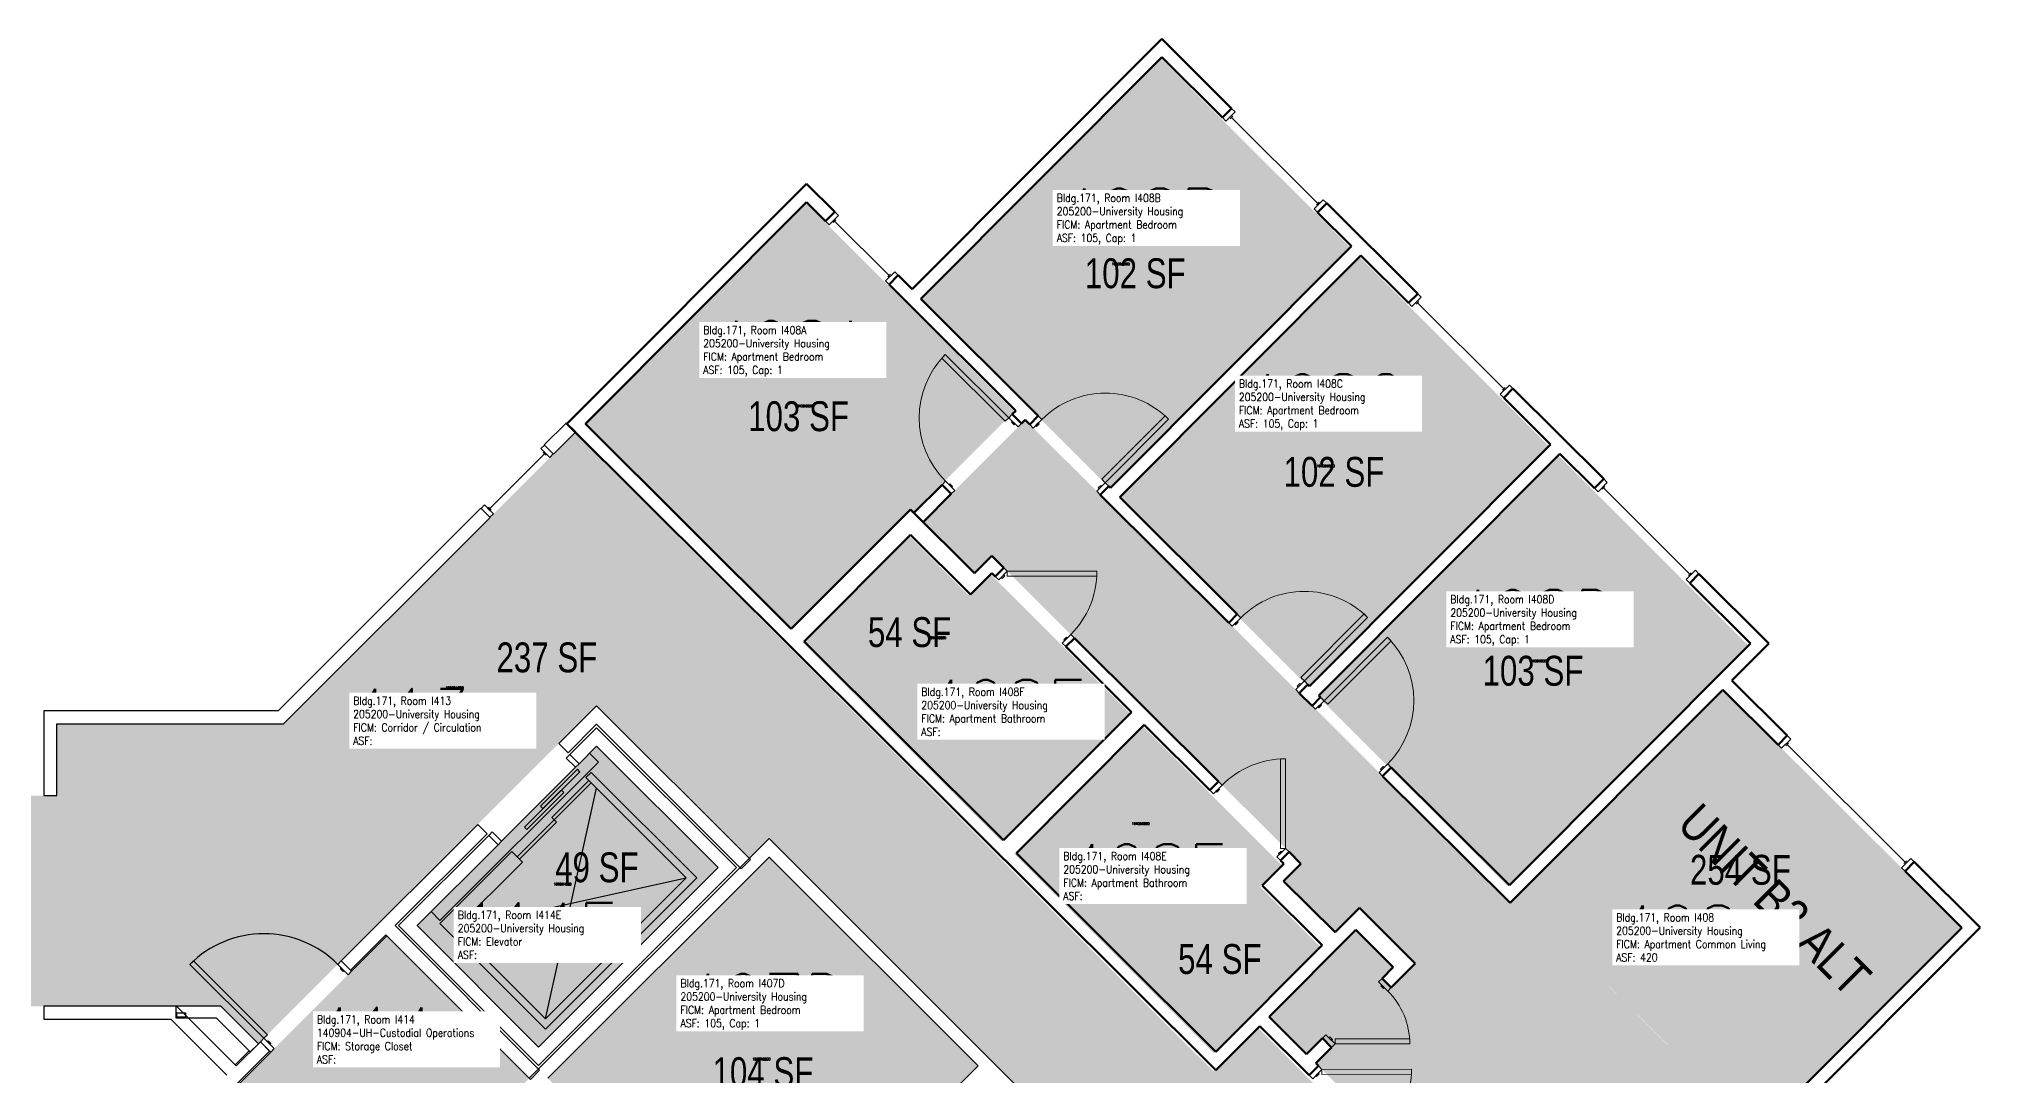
# Model space of a CAD drawing. Header units: inches. Extents: x 79 to 1966, y -19 to 1892.
# Drawn here: x 899 to 1679, y 1467 to 1884 of the extents above; entities that cross this region are included whole.
import ezdxf
from ezdxf.enums import TextEntityAlignment as Align

# ---------------------------------------------------------------- set-up
doc = ezdxf.new("R2010")
doc.units = ezdxf.units.IN
doc.header["$LTSCALE"] = 128
doc.header["$MEASUREMENT"] = 0
for name, color, linetype in [('A-AREA-IDEN', 1, 'Continuous'), ('A-DOOR', 2, 'Continuous'), ('A-GLAZ', 1, 'Continuous'), ('A-IDEN-RNUM', 7, 'Continuous'), ('A-IDEN-SNUM', 4, 'Continuous'), ('A-IDEN-VNUM', 4, 'Continuous'), ('A-WALL', 5, 'Continuous'), ('AREA-TEXT', 3, 'Continuous'), ('Rooms-Category-Color', 7, 'Continuous'), ('Rooms-College-Color', 7, 'Continuous'), ('Rooms-Department-Color', 7, 'Continuous'), ('Rooms-Division-Color', 7, 'Continuous'), ('Rooms-Information', 7, 'Continuous')]:
    doc.layers.add(name, color=color, linetype=linetype)
doc.styles.add('AREA', font='arial.ttf', dxfattribs={"width": 0.75, "height": 12})
doc.styles.add('ROOMSNUMBER', font='txt.shx', dxfattribs={"height": 0.03})
doc.styles.add('ROOMVNUMBER', font='simplex.shx', dxfattribs={"width": 0.85})
doc.styles.get("Standard").update_dxf_attribs({"font": 'ARIALN.TTF'})

msp = doc.modelspace()

# ---------------------------------------------------------------- hatches: boundary and pattern name
at = {"layer": 'Rooms-Category-Color', "true_color": 0x728ef3}
for points in [[(1426.08, 1800.1), (1349.98, 1876.2), (1253.28, 1779.5), (1329.4, 1703.4), (1425.78, 1799.78)], [(1207.14, 1818.22), (1118.22, 1729.3), (1200.78, 1646.74), (1248.68, 1694.65), (1250.1, 1693.24), (1261.41, 1704.55), (1291.11, 1734.25)], [(1429.79, 1796.39), (1505.9, 1720.28), (1409.22, 1623.59), (1333.1, 1699.69), (1429.49, 1796.06)], [(1254.5, 1689.77), (1275.13, 1669.21), (1282.1, 1676.2), (1406.26, 1552.47), (1399.29, 1545.47), (1419.92, 1524.91), (1429.71, 1534.74), (1452.16, 1512.37), (1442.54, 1502.72), (1438.83, 1506.42), (1443.33, 1510.94), (1428.31, 1525.9), (1393.46, 1490.93), (1408.47, 1475.96), (1414.79, 1482.3), (1418.51, 1478.6), (1412.19, 1472.26), (1455.49, 1429.11), (1529.69, 1503.57), (1589.29, 1444.17), (1671.62, 1526.78), (1575.64, 1622.43), (1490.23, 1536.72), (1295.45, 1730.85)], [(1509.61, 1716.57), (1585.97, 1640.2), (1489.28, 1543.51), (1412.91, 1619.87), (1509.3, 1716.25)], [(1281.4, 1669.01), (1337.35, 1613.06), (1285.91, 1561.61), (1205.91, 1641.61), (1248.68, 1684.4), (1272.73, 1660.36)], [(1291.04, 1556.48), (1371.04, 1476.48), (1413.82, 1519.26), (1389.78, 1543.31), (1398.44, 1551.97), (1342.48, 1607.93)], [(1192.65, 1555.16), (1103.73, 1466.25), (1187.7, 1382.28), (1276.61, 1471.2)], [(1025.06, 1395.01), (1096.3, 1466.25), (1039.11, 1523.44), (967.87, 1452.2)], [(1579.38, 1454.06), (1569.05, 1443.7), (1578.97, 1433.81), (1497.44, 1352.01), (1437.84, 1411.4), (1529.5, 1503.65)]]:
    msp.add_hatch(color=171, dxfattribs=at).paths.add_polyline_path(points)
at = {"layer": 'Rooms-Category-Color', "true_color": 0xadadad}
for points in [[(1184.69, 1554.64), (1235.07, 1605.02), (1114.51, 1725.58), (997.61, 1608.68), (906.57, 1608.68), (906.57, 1495.21), (972.42, 1495.21), (987.5, 1480.13), (1123.35, 1615.98)], [(357.57, 1579.84), (446.96, 1579.84), (446.96, 1604.84), (529.28, 1604.84), (529.28, 1579.84), (906.57, 1579.84), (906.57, 1495.21), (674.79, 1495.21), (674.79, 1507.21), (417.54, 1507.21), (332.57, 1507.21), (332.57, 1523.8), (357.57, 1523.8)], [(1123.35, 1599.72), (1172.14, 1550.93), (1100.01, 1478.8), (1051.22, 1527.59)], [(1594.1, 1161.14), (1636.53, 1203.56), (1429.25, 1410.85), (1446.93, 1428.53), (1388.72, 1486.74), (1371.04, 1469.06), (1286.39, 1553.7), (1245.91, 1594.19), (1235.07, 1605.02), (1192.64, 1562.6), (1452.88, 1302.36), (1435.21, 1284.68), (1493.42, 1226.47), (1511.1, 1244.15)]]:
    msp.add_hatch(color=253, dxfattribs=at).paths.add_polyline_path(points)
at = {"layer": 'Rooms-College-Color', "true_color": 0xadadad}
for points in [[(1426.08, 1800.1), (1349.98, 1876.2), (1253.28, 1779.5), (1329.4, 1703.4), (1425.78, 1799.78)], [(1207.14, 1818.22), (1118.22, 1729.3), (1200.78, 1646.74), (1248.68, 1694.65), (1250.1, 1693.24), (1261.41, 1704.55), (1291.11, 1734.25)], [(1429.79, 1796.39), (1505.9, 1720.28), (1409.22, 1623.59), (1333.1, 1699.69), (1429.49, 1796.06)], [(1184.69, 1554.64), (1235.07, 1605.02), (1114.51, 1725.58), (997.61, 1608.68), (906.57, 1608.68), (906.57, 1495.21), (972.42, 1495.21), (987.5, 1480.13), (1123.35, 1615.98)], [(1254.5, 1689.77), (1275.13, 1669.21), (1282.1, 1676.2), (1406.26, 1552.47), (1399.29, 1545.47), (1419.92, 1524.91), (1429.71, 1534.74), (1452.16, 1512.37), (1442.54, 1502.72), (1438.83, 1506.42), (1443.33, 1510.94), (1428.31, 1525.9), (1393.46, 1490.93), (1408.47, 1475.96), (1414.79, 1482.3), (1418.51, 1478.6), (1412.19, 1472.26), (1455.49, 1429.11), (1529.69, 1503.57), (1589.29, 1444.17), (1671.62, 1526.78), (1575.64, 1622.43), (1490.23, 1536.72), (1295.45, 1730.85)], [(1509.61, 1716.57), (1585.97, 1640.2), (1489.28, 1543.51), (1412.91, 1619.87), (1509.3, 1716.25)], [(1281.4, 1669.01), (1337.35, 1613.06), (1285.91, 1561.61), (1205.91, 1641.61), (1248.68, 1684.4), (1272.73, 1660.36)], [(1291.04, 1556.48), (1371.04, 1476.48), (1413.82, 1519.26), (1389.78, 1543.31), (1398.44, 1551.97), (1342.48, 1607.93)], [(357.57, 1579.84), (446.96, 1579.84), (446.96, 1604.84), (529.28, 1604.84), (529.28, 1579.84), (906.57, 1579.84), (906.57, 1495.21), (674.79, 1495.21), (674.79, 1507.21), (417.54, 1507.21), (332.57, 1507.21), (332.57, 1523.8), (357.57, 1523.8)], [(1123.35, 1599.72), (1172.14, 1550.93), (1100.01, 1478.8), (1051.22, 1527.59)], [(1594.1, 1161.14), (1636.53, 1203.56), (1429.25, 1410.85), (1446.93, 1428.53), (1388.72, 1486.74), (1371.04, 1469.06), (1286.39, 1553.7), (1245.91, 1594.19), (1235.07, 1605.02), (1192.64, 1562.6), (1452.88, 1302.36), (1435.21, 1284.68), (1493.42, 1226.47), (1511.1, 1244.15)], [(1192.65, 1555.16), (1103.73, 1466.25), (1187.7, 1382.28), (1276.61, 1471.2)], [(1025.06, 1395.01), (1096.3, 1466.25), (1039.11, 1523.44), (967.87, 1452.2)], [(1579.38, 1454.06), (1569.05, 1443.7), (1578.97, 1433.81), (1497.44, 1352.01), (1437.84, 1411.4), (1529.5, 1503.65)]]:
    msp.add_hatch(color=253, dxfattribs=at).paths.add_polyline_path(points)
at = {"layer": 'Rooms-Department-Color', "true_color": 0x604aed}
for points in [[(1426.08, 1800.1), (1349.98, 1876.2), (1253.28, 1779.5), (1329.4, 1703.4), (1425.78, 1799.78)], [(1207.14, 1818.22), (1118.22, 1729.3), (1200.78, 1646.74), (1248.68, 1694.65), (1250.1, 1693.24), (1261.41, 1704.55), (1291.11, 1734.25)], [(1429.79, 1796.39), (1505.9, 1720.28), (1409.22, 1623.59), (1333.1, 1699.69), (1429.49, 1796.06)], [(1254.5, 1689.77), (1275.13, 1669.21), (1282.1, 1676.2), (1406.26, 1552.47), (1399.29, 1545.47), (1419.92, 1524.91), (1429.71, 1534.74), (1452.16, 1512.37), (1442.54, 1502.72), (1438.83, 1506.42), (1443.33, 1510.94), (1428.31, 1525.9), (1393.46, 1490.93), (1408.47, 1475.96), (1414.79, 1482.3), (1418.51, 1478.6), (1412.19, 1472.26), (1455.49, 1429.11), (1529.69, 1503.57), (1589.29, 1444.17), (1671.62, 1526.78), (1575.64, 1622.43), (1490.23, 1536.72), (1295.45, 1730.85)], [(1509.61, 1716.57), (1585.97, 1640.2), (1489.28, 1543.51), (1412.91, 1619.87), (1509.3, 1716.25)], [(1281.4, 1669.01), (1337.35, 1613.06), (1285.91, 1561.61), (1205.91, 1641.61), (1248.68, 1684.4), (1272.73, 1660.36)], [(1291.04, 1556.48), (1371.04, 1476.48), (1413.82, 1519.26), (1389.78, 1543.31), (1398.44, 1551.97), (1342.48, 1607.93)], [(1192.65, 1555.16), (1103.73, 1466.25), (1187.7, 1382.28), (1276.61, 1471.2)], [(1025.06, 1395.01), (1096.3, 1466.25), (1039.11, 1523.44), (967.87, 1452.2)], [(1579.38, 1454.06), (1569.05, 1443.7), (1578.97, 1433.81), (1497.44, 1352.01), (1437.84, 1411.4), (1529.5, 1503.65)]]:
    msp.add_hatch(color=173, dxfattribs=at).paths.add_polyline_path(points)
at = {"layer": 'Rooms-Department-Color', "true_color": 0xacacac}
for points in [[(1184.69, 1554.64), (1235.07, 1605.02), (1114.51, 1725.58), (997.61, 1608.68), (906.57, 1608.68), (906.57, 1495.21), (972.42, 1495.21), (987.5, 1480.13), (1123.35, 1615.98)], [(357.57, 1579.84), (446.96, 1579.84), (446.96, 1604.84), (529.28, 1604.84), (529.28, 1579.84), (906.57, 1579.84), (906.57, 1495.21), (674.79, 1495.21), (674.79, 1507.21), (417.54, 1507.21), (332.57, 1507.21), (332.57, 1523.8), (357.57, 1523.8)], [(1123.35, 1599.72), (1172.14, 1550.93), (1100.01, 1478.8), (1051.22, 1527.59)], [(1594.1, 1161.14), (1636.53, 1203.56), (1429.25, 1410.85), (1446.93, 1428.53), (1388.72, 1486.74), (1371.04, 1469.06), (1286.39, 1553.7), (1245.91, 1594.19), (1235.07, 1605.02), (1192.64, 1562.6), (1452.88, 1302.36), (1435.21, 1284.68), (1493.42, 1226.47), (1511.1, 1244.15)]]:
    msp.add_hatch(color=253, dxfattribs=at).paths.add_polyline_path(points)
at = {"layer": 'Rooms-Division-Color', "true_color": 0x604aed}
for points in [[(1426.08, 1800.1), (1349.98, 1876.2), (1253.28, 1779.5), (1329.4, 1703.4), (1425.78, 1799.78)], [(1207.14, 1818.22), (1118.22, 1729.3), (1200.78, 1646.74), (1248.68, 1694.65), (1250.1, 1693.24), (1261.41, 1704.55), (1291.11, 1734.25)], [(1429.79, 1796.39), (1505.9, 1720.28), (1409.22, 1623.59), (1333.1, 1699.69), (1429.49, 1796.06)], [(1254.5, 1689.77), (1275.13, 1669.21), (1282.1, 1676.2), (1406.26, 1552.47), (1399.29, 1545.47), (1419.92, 1524.91), (1429.71, 1534.74), (1452.16, 1512.37), (1442.54, 1502.72), (1438.83, 1506.42), (1443.33, 1510.94), (1428.31, 1525.9), (1393.46, 1490.93), (1408.47, 1475.96), (1414.79, 1482.3), (1418.51, 1478.6), (1412.19, 1472.26), (1455.49, 1429.11), (1529.69, 1503.57), (1589.29, 1444.17), (1671.62, 1526.78), (1575.64, 1622.43), (1490.23, 1536.72), (1295.45, 1730.85)], [(1509.61, 1716.57), (1585.97, 1640.2), (1489.28, 1543.51), (1412.91, 1619.87), (1509.3, 1716.25)], [(1281.4, 1669.01), (1337.35, 1613.06), (1285.91, 1561.61), (1205.91, 1641.61), (1248.68, 1684.4), (1272.73, 1660.36)], [(1291.04, 1556.48), (1371.04, 1476.48), (1413.82, 1519.26), (1389.78, 1543.31), (1398.44, 1551.97), (1342.48, 1607.93)], [(1192.65, 1555.16), (1103.73, 1466.25), (1187.7, 1382.28), (1276.61, 1471.2)], [(1025.06, 1395.01), (1096.3, 1466.25), (1039.11, 1523.44), (967.87, 1452.2)], [(1579.38, 1454.06), (1569.05, 1443.7), (1578.97, 1433.81), (1497.44, 1352.01), (1437.84, 1411.4), (1529.5, 1503.65)]]:
    msp.add_hatch(color=173, dxfattribs=at).paths.add_polyline_path(points)
at = {"layer": 'Rooms-Division-Color', "true_color": 0xadadad}
for points in [[(1184.69, 1554.64), (1235.07, 1605.02), (1114.51, 1725.58), (997.61, 1608.68), (906.57, 1608.68), (906.57, 1495.21), (972.42, 1495.21), (987.5, 1480.13), (1123.35, 1615.98)], [(357.57, 1579.84), (446.96, 1579.84), (446.96, 1604.84), (529.28, 1604.84), (529.28, 1579.84), (906.57, 1579.84), (906.57, 1495.21), (674.79, 1495.21), (674.79, 1507.21), (417.54, 1507.21), (332.57, 1507.21), (332.57, 1523.8), (357.57, 1523.8)], [(1123.35, 1599.72), (1172.14, 1550.93), (1100.01, 1478.8), (1051.22, 1527.59)], [(1594.1, 1161.14), (1636.53, 1203.56), (1429.25, 1410.85), (1446.93, 1428.53), (1388.72, 1486.74), (1371.04, 1469.06), (1286.39, 1553.7), (1245.91, 1594.19), (1235.07, 1605.02), (1192.64, 1562.6), (1452.88, 1302.36), (1435.21, 1284.68), (1493.42, 1226.47), (1511.1, 1244.15)]]:
    msp.add_hatch(color=253, dxfattribs=at).paths.add_polyline_path(points)

# ---------------------------------------------------------------- linework, layer by layer
at = {"layer": 'A-DOOR'}
for p, q in [((1124.06, 1593.36), (1060.42, 1529.72)), ((1114.87, 1591.24), (1085.17, 1561.54)), ((1111.16, 1594.95), (1112.57, 1596.37)), ((1114.87, 1591.24), (1111.16, 1594.95)), ((1112.57, 1596.37), (1116.29, 1592.66)), ((1116.29, 1592.66), (1114.87, 1591.24)), ((1120.53, 1596.9), (1124.06, 1593.36)), ((1120.17, 1585.94), (1105.33, 1571.09)), ((1106.3, 1570.12), (1121.15, 1584.97)), ((1121.15, 1584.97), (1120.17, 1585.94)), ((1106.3, 1570.12), (1091.45, 1555.27)), ((1092.42, 1554.3), (1107.27, 1569.14)), ((1105.33, 1571.09), (1106.3, 1570.12)), ((1107.27, 1569.14), (1106.3, 1570.12)), ((1081.46, 1565.26), (1080.05, 1563.84)), ((1080.05, 1563.84), (1083.76, 1560.13)), ((1085.17, 1561.54), (1081.46, 1565.26)), ((1083.76, 1560.13), (1085.17, 1561.54)), ((1091.45, 1555.27), (1092.42, 1554.3)), ((1060.42, 1529.72), (1056.89, 1533.26)), ((961.42, 1513.45), (960.01, 1512.04)), ((991.12, 1483.75), (961.42, 1513.45)), ((1020.82, 1513.45), (1019.4, 1512.04)), ((1024.97, 1509.3), (1020.82, 1513.45)), ((960.01, 1512.04), (989.71, 1482.34)), ((1019.4, 1512.04), (1023.56, 1507.88)), ((1020.46, 1510.27), (1020.82, 1510.62)), ((1021.53, 1509.21), (1020.46, 1510.27)), ((1020.82, 1510.62), (1021.88, 1509.56)), ((1021.88, 1509.56), (1021.53, 1509.21)), ((1023.56, 1507.88), (1024.97, 1509.3)), ((988.29, 1480.93), (989.71, 1482.34)), ((989.71, 1482.34), (991.12, 1483.75)), ((989.71, 1482.34), (993.86, 1478.19)), ((992.45, 1476.77), (988.29, 1480.93)), ((991.47, 1481.28), (991.12, 1480.93)), ((991.12, 1480.93), (992.18, 1479.86)), ((992.53, 1480.22), (991.47, 1481.28)), ((992.18, 1479.86), (992.53, 1480.22)), ((993.86, 1478.19), (992.45, 1476.77))]:
    msp.add_line(p, q, dxfattribs=at)
at = {"layer": 'A-DOOR', "linetype": 'Continuous', "lineweight": 18}
for points in [[(1288.9, 1731.72), (1287.49, 1730.31), (1261.99, 1755.72), (1263.4, 1757.13)], [(1292.62, 1728.02), (1294.03, 1729.43), (1290.32, 1733.14), (1288.9, 1731.72)], [(1298.72, 1727.58), (1297.3, 1729), (1300.74, 1732.45), (1302.16, 1731.04)], [(1327.66, 1705.62), (1326.24, 1707.04), (1351.66, 1732.53), (1353.07, 1731.12)], [(1291.38, 1729.25), (1291.03, 1728.9), (1289.97, 1729.96), (1290.32, 1730.31)], [(1299.69, 1728.56), (1300.05, 1728.2), (1301.1, 1729.27), (1300.75, 1729.62)], [(1267.21, 1702.52), (1265.8, 1701.1), (1262.08, 1704.81), (1263.49, 1706.22)], [(1265.97, 1703.75), (1266.32, 1704.11), (1265.26, 1705.17), (1264.91, 1704.81)], [(1324.22, 1702.17), (1325.64, 1700.76), (1329.08, 1704.21), (1327.66, 1705.62)], [(1325.19, 1703.14), (1324.84, 1703.5), (1325.89, 1704.56), (1326.25, 1704.21)], [(1284.87, 1666.56), (1283.45, 1667.97), (1286.89, 1671.43), (1288.31, 1670.01)], [(1288.31, 1670.01), (1288.31, 1668.01), (1324.31, 1668.07), (1324.31, 1670.07)], [(1285.84, 1667.53), (1286.19, 1667.18), (1287.25, 1668.24), (1286.9, 1668.6)], [(1378.67, 1647.91), (1377.25, 1649.32), (1380.69, 1652.77), (1382.11, 1651.36)], [(1379.64, 1648.88), (1379.99, 1648.53), (1381.05, 1649.59), (1380.7, 1649.94)], [(1407.61, 1625.95), (1406.19, 1627.36), (1431.6, 1652.86), (1433.02, 1651.45)], [(1310.37, 1641.15), (1311.79, 1639.74), (1315.23, 1643.19), (1313.81, 1644.6)], [(1311.34, 1642.12), (1310.99, 1642.47), (1312.04, 1643.54), (1312.4, 1643.18)], [(1415.58, 1618), (1417, 1616.59), (1442.41, 1642.09), (1440.99, 1643.5)], [(1404.17, 1622.49), (1405.58, 1621.08), (1409.02, 1624.54), (1407.61, 1625.95)], [(1405.14, 1623.47), (1404.78, 1623.82), (1405.84, 1624.88), (1406.2, 1624.53)], [(1412.14, 1614.55), (1410.72, 1615.96), (1414.16, 1619.42), (1415.58, 1618)], [(1413.11, 1615.52), (1413.46, 1615.17), (1414.52, 1616.23), (1414.17, 1616.59)], [(1400.05, 1558.66), (1398.05, 1558.65), (1397.99, 1594.65), (1399.99, 1594.66)], [(1437.64, 1589.14), (1439.05, 1587.73), (1442.5, 1591.18), (1441.08, 1592.59)], [(1438.61, 1590.11), (1438.25, 1590.47), (1439.31, 1591.53), (1439.67, 1591.17)], [(1371.11, 1580.62), (1369.69, 1582.03), (1373.13, 1585.48), (1374.55, 1584.07)], [(1372.08, 1581.59), (1372.43, 1581.24), (1373.49, 1582.3), (1373.14, 1582.65)], [(1396.61, 1555.2), (1398.02, 1553.79), (1401.46, 1557.25), (1400.05, 1558.66)], [(1397.58, 1556.18), (1397.22, 1556.53), (1398.28, 1557.59), (1398.64, 1557.24)], [(1437.41, 1505), (1438.83, 1506.42), (1442.54, 1502.72), (1441.13, 1501.3)], [(1438.65, 1503.77), (1438.3, 1503.42), (1439.36, 1502.36), (1439.72, 1502.71)], [(1416.24, 1483.76), (1414.83, 1482.34), (1418.54, 1478.63), (1419.96, 1480.05)], [(1417.48, 1482.52), (1417.83, 1482.87), (1418.89, 1481.82), (1418.54, 1481.46)], [(1419.96, 1480.05), (1419.95, 1482.05), (1449.95, 1482.1), (1449.96, 1480.1)], [(1410.95, 1466.08), (1409.54, 1467.49), (1413.24, 1471.21), (1414.66, 1469.8)], [(1412.19, 1467.32), (1412.54, 1466.96), (1413.6, 1468.03), (1413.25, 1468.38)], [(1414.66, 1469.8), (1414.66, 1467.8), (1450.66, 1467.86), (1450.66, 1469.86)]]:
    msp.add_lwpolyline(points, close=True, dxfattribs=at)
at = {"layer": 'A-DOOR'}
for points in [[(1116.64, 1589.47), (1115.67, 1590.45), (1100.82, 1575.6), (1101.79, 1574.62)], [(1110.19, 1581.08), (1109.21, 1582.05), (1094.36, 1567.2), (1095.34, 1566.23)]]:
    msp.add_lwpolyline(points, close=True, dxfattribs=at)
at = {"layer": 'A-DOOR', "linetype": 'Continuous', "lineweight": 18, "extrusion": (0, 0, -1)}
for centre, radius, start, end in [((-1288.9, 1731.72), 36, 314.90253, 44.90253), ((-1327.66, 1705.62), 36, 44.90253, 134.90253), ((-1407.61, 1625.95), 36, 44.90253, 134.90253), ((-1400.05, 1558.66), 36, 44.90253, 89.90253), ((-1419.96, 1480.05), 30, 134.90253, 179.90253)]:
    msp.add_arc(centre, radius, start, end, dxfattribs=at)
at = {"layer": 'A-DOOR', "linetype": 'Continuous', "lineweight": 18}
for centre, end in [((1288.31, 1670.01), 0.09747), ((1415.58, 1618), 45.09747), ((1414.66, 1469.8), 0.09747)]:
    msp.add_arc(centre, 36, 315.09747, end, dxfattribs=at)
at = {"layer": 'A-DOOR'}
msp.add_arc((989.71, 1482.34), 42, 44.99981, 134.99981, dxfattribs=at)
at = {"layer": 'A-GLAZ', "linetype": 'Continuous', "lineweight": 25}
for p, q in [((1377.77, 1851.92), (1378.83, 1852.98)), ((1413.01, 1817.86), (1378.3, 1852.45)), ((1412.48, 1817.33), (1413.54, 1818.4)), ((1218.42, 1810.26), (1219.47, 1811.32)), ((1240.9, 1788.91), (1218.95, 1810.79)), ((1240.37, 1788.38), (1241.43, 1789.44)), ((1452.52, 1777.43), (1453.58, 1778.49)), ((1487.76, 1743.37), (1453.05, 1777.96)), ((1487.23, 1742.84), (1488.29, 1743.9)), ((1527.22, 1702.98), (1528.28, 1704.04)), ((1562.46, 1668.92), (1527.75, 1703.51)), ((1561.93, 1668.39), (1562.99, 1669.45)), ((1600.96, 1599.85), (1602.02, 1600.91)), ((1648.95, 1553.08), (1601.49, 1600.38)), ((1648.42, 1552.55), (1649.48, 1553.61))]:
    msp.add_line(p, q, dxfattribs=at)
at = {"layer": 'A-GLAZ'}
for p, q in [((1102.4, 1717.19), (1080.48, 1695.27)), ((1100.98, 1719.31), (1102.4, 1720.72)), ((1104.52, 1715.77), (1100.98, 1719.31)), ((1102.93, 1716.66), (1101.87, 1717.72)), ((1103.28, 1717.01), (1102.22, 1718.07)), ((1102.4, 1720.72), (1105.93, 1717.19)), ((1105.93, 1717.19), (1104.52, 1715.77)), ((1078.36, 1696.68), (1076.94, 1695.27)), ((1076.94, 1695.27), (1080.48, 1691.73)), ((1081.89, 1693.14), (1078.36, 1696.68)), ((1079.59, 1695.44), (1080.65, 1694.38)), ((1081.01, 1694.73), (1079.95, 1695.8)), ((1080.48, 1691.73), (1081.89, 1693.14))]:
    msp.add_line(p, q, dxfattribs=at)
at = {"layer": 'A-GLAZ', "linetype": 'Continuous', "lineweight": 25}
for points in [[(1379.8, 1854.67), (1378.39, 1856.08), (1374.68, 1852.36), (1376.1, 1850.95)], [(1415.22, 1819.37), (1416.64, 1817.96), (1412.93, 1814.24), (1411.51, 1815.65)], [(1220.44, 1813.01), (1219.03, 1814.42), (1215.32, 1810.7), (1216.74, 1809.29)], [(1243.11, 1790.42), (1244.53, 1789), (1240.82, 1785.29), (1239.4, 1786.7)], [(1454.55, 1780.17), (1453.13, 1781.59), (1449.43, 1777.87), (1450.84, 1776.46)], [(1489.96, 1744.88), (1491.38, 1743.47), (1487.67, 1739.75), (1486.26, 1741.16)], [(1529.25, 1705.72), (1527.84, 1707.13), (1524.13, 1703.42), (1525.55, 1702)], [(1564.67, 1670.43), (1566.09, 1669.02), (1562.38, 1665.3), (1560.96, 1666.71)], [(1602.99, 1602.59), (1601.57, 1604), (1597.87, 1600.28), (1599.28, 1598.87)], [(1651.15, 1554.59), (1652.57, 1553.18), (1648.86, 1549.46), (1647.45, 1550.87)]]:
    msp.add_lwpolyline(points, close=True, dxfattribs=at)
at = {"layer": 'A-WALL', "linetype": 'Continuous', "lineweight": 50}
for p, q in [((1350.34, 1884.03), (1250.1, 1783.45)), ((1378.39, 1856.08), (1350.34, 1884.03)), ((1253.55, 1779.48), (1350.35, 1876.61)), ((1350.35, 1876.61), (1374.68, 1852.36)), ((1374.68, 1852.36), (1378.39, 1856.08)), ((1207.6, 1825.8), (1111.42, 1729.3)), ((1219.03, 1814.42), (1207.6, 1825.8)), ((1118.85, 1729.31), (1207.61, 1818.38)), ((1207.61, 1818.38), (1215.32, 1810.7)), ((1416.64, 1817.96), (1412.93, 1814.24)), ((1453.13, 1781.59), (1416.64, 1817.96)), ((1215.32, 1810.7), (1219.03, 1814.42)), ((1412.93, 1814.24), (1426.58, 1800.63)), ((1426.58, 1800.63), (1329.79, 1703.51)), ((1333.5, 1699.8), (1430.3, 1796.93)), ((1430.3, 1796.93), (1449.43, 1777.87)), ((1244.53, 1789), (1240.82, 1785.29)), ((1250.1, 1783.45), (1244.53, 1789)), ((1240.82, 1785.29), (1246.84, 1779.29)), ((1246.84, 1779.29), (1291.73, 1734.55)), ((1300.74, 1732.45), (1253.55, 1779.48)), ((1449.43, 1777.87), (1453.13, 1781.59)), ((1491.38, 1743.47), (1487.67, 1739.75)), ((1487.67, 1739.75), (1506.53, 1720.95)), ((1527.84, 1707.13), (1491.38, 1743.47)), ((1291.73, 1734.55), (1290.32, 1733.14)), ((1290.32, 1733.14), (1294.03, 1729.43)), ((1297.3, 1729), (1300.74, 1732.45)), ((1111.42, 1729.3), (1202.53, 1638.5)), ((1201.54, 1646.9), (1118.85, 1729.31)), ((1294.03, 1729.43), (1295.44, 1730.85)), ((1295.44, 1730.85), (1297.3, 1729)), ((1506.53, 1720.95), (1409.74, 1623.83)), ((1413.45, 1620.12), (1510.25, 1717.25)), ((1510.25, 1717.25), (1524.13, 1703.42)), ((1262.08, 1704.81), (1250.78, 1693.47)), ((1254.5, 1689.77), (1265.8, 1701.1)), ((1265.8, 1701.1), (1262.08, 1704.81)), ((1329.08, 1704.21), (1325.64, 1700.76)), ((1325.64, 1700.76), (1377.25, 1649.32)), ((1329.79, 1703.51), (1329.08, 1704.21)), ((1380.69, 1652.77), (1333.5, 1699.8)), ((1524.13, 1703.42), (1527.84, 1707.13)), ((1249.37, 1694.88), (1201.54, 1646.9)), ((1275.13, 1669.21), (1249.37, 1694.88)), ((1250.78, 1693.47), (1254.5, 1689.77)), ((1206.68, 1641.78), (1249.38, 1684.63)), ((1249.38, 1684.63), (1273.47, 1660.63)), ((1273.47, 1660.63), (1282.11, 1669.31)), ((1282.1, 1676.2), (1275.13, 1669.21)), ((1286.89, 1671.43), (1282.1, 1676.2)), ((1282.11, 1669.31), (1283.45, 1667.97)), ((1283.45, 1667.97), (1286.89, 1671.43)), ((1566.09, 1669.02), (1562.38, 1665.3)), ((1594.17, 1641.02), (1566.09, 1669.02)), ((1562.38, 1665.3), (1586.75, 1641.01)), ((1377.25, 1649.32), (1380.69, 1652.77)), ((1202.53, 1638.5), (1372.1, 1469.5)), ((1286.82, 1561.91), (1206.68, 1641.78)), ((1315.23, 1643.19), (1311.79, 1639.74)), ((1311.79, 1639.74), (1338.17, 1613.44)), ((1373.13, 1585.48), (1315.23, 1643.19)), ((1586.75, 1641.01), (1489.95, 1543.88)), ((1579.35, 1626.15), (1594.17, 1641.02)), ((1409.02, 1624.54), (1405.58, 1621.08)), ((1409.74, 1623.83), (1409.02, 1624.54)), ((1490.23, 1536.72), (1575.64, 1622.43)), ((1575.64, 1622.43), (1597.87, 1600.28)), ((1601.57, 1604), (1579.35, 1626.15)), ((1405.58, 1621.08), (1410.72, 1615.96)), ((1410.72, 1615.96), (1414.16, 1619.42)), ((1414.16, 1619.42), (1413.45, 1620.12)), ((1338.17, 1613.44), (1286.82, 1561.91)), ((1291.95, 1556.79), (1343.31, 1608.32)), ((1343.31, 1608.32), (1369.69, 1582.03)), ((1597.87, 1600.28), (1601.57, 1604)), ((1442.5, 1591.18), (1439.05, 1587.73)), ((1489.95, 1543.88), (1442.5, 1591.18)), ((1369.69, 1582.03), (1373.13, 1585.48)), ((1439.05, 1587.73), (1490.23, 1536.72)), ((1372.09, 1476.93), (1291.95, 1556.79)), ((1399.36, 1552.46), (1390.71, 1543.78)), ((1401.46, 1557.25), (1398.02, 1553.79)), ((1398.02, 1553.79), (1399.36, 1552.46)), ((1399.29, 1545.47), (1406.26, 1552.47)), ((1406.26, 1552.47), (1401.46, 1557.25)), ((1652.57, 1553.18), (1648.86, 1549.46)), ((1679.04, 1526.79), (1652.57, 1553.18)), ((1419.92, 1524.91), (1399.29, 1545.47)), ((1648.86, 1549.46), (1671.62, 1526.78)), ((1390.71, 1543.78), (1414.8, 1519.78)), ((1429.71, 1534.74), (1419.92, 1524.91)), ((1452.16, 1512.37), (1429.71, 1534.74)), ((1393.46, 1490.93), (1428.31, 1525.9)), ((1428.31, 1525.9), (1443.33, 1510.94)), ((1497.45, 1344.58), (1679.04, 1526.79)), ((1671.62, 1526.78), (1589.29, 1444.17)), ((1414.8, 1519.78), (1372.09, 1476.93)), ((1443.33, 1510.94), (1438.83, 1506.42)), ((1438.83, 1506.42), (1442.54, 1502.72)), ((1442.54, 1502.72), (1452.16, 1512.37)), ((1408.47, 1475.96), (1393.46, 1490.93)), ((1372.1, 1469.5), (1389.75, 1487.21)), ((1389.75, 1487.21), (1409.54, 1467.49)), ((1414.83, 1482.34), (1408.47, 1475.96)), ((1418.54, 1478.63), (1414.83, 1482.34)), ((1412.19, 1472.26), (1418.54, 1478.63)), ((1409.54, 1467.49), (1413.24, 1471.21)), ((1413.24, 1471.21), (1412.19, 1472.26))]:
    msp.add_line(p, q, dxfattribs=at)
at = {"layer": 'A-WALL'}
for p, q in [((1111.24, 1729.74), (1102.31, 1720.81)), ((1106.02, 1717.1), (1114.95, 1726.03)), ((1114.95, 1726.03), (1111.24, 1729.74)), ((1102.31, 1720.81), (1106.02, 1717.1)), ((1076.85, 1695.35), (995.43, 1613.93)), ((1080.57, 1691.64), (1076.85, 1695.35)), ((997.61, 1608.68), (1080.57, 1691.64)), ((1123.35, 1615.98), (1108.15, 1600.79)), ((1185.13, 1554.2), (1123.35, 1615.98)), ((901.32, 1613.93), (901.32, 1579.84)), ((995.43, 1613.93), (901.32, 1613.93)), ((906.57, 1579.84), (906.57, 1608.68)), ((906.57, 1608.68), (997.61, 1608.68)), ((1111.87, 1597.08), (1123.35, 1608.56)), ((1123.35, 1607.14), (1112.57, 1596.37)), ((1123.35, 1608.56), (1181.42, 1550.49)), ((1179.56, 1550.93), (1123.35, 1607.14)), ((1108.15, 1600.79), (1111.87, 1597.08)), ((1116.29, 1592.66), (1123.35, 1599.72)), ((1123.35, 1599.72), (1172.14, 1550.93)), ((1112.57, 1596.37), (1116.29, 1592.66)), ((1102.76, 1490.21), (1123.27, 1582.84)), ((1121.15, 1589.21), (1119.03, 1587.09)), ((1119.03, 1587.09), (1123.27, 1582.84)), ((1163.57, 1546.78), (1121.15, 1589.21)), ((1123.27, 1582.84), (1159.33, 1546.78)), ((901.32, 1579.84), (906.57, 1579.84)), ((1075.63, 1568.26), (1020.82, 1513.45)), ((1079.34, 1564.55), (1075.63, 1568.26)), ((1042.38, 1527.59), (1079.34, 1564.55)), ((1080.05, 1563.84), (1043.8, 1527.59)), ((1051.22, 1527.59), (1083.76, 1560.13)), ((1083.76, 1560.13), (1080.05, 1563.84)), ((1096.3, 1466.25), (1192.64, 1562.6)), ((1192.64, 1562.6), (1283.6, 1471.64)), ((1089.33, 1557.39), (1060.34, 1528.4)), ((1066.7, 1526.28), (1093.57, 1553.15)), ((1093.57, 1553.15), (1089.33, 1557.39)), ((1192.64, 1555.17), (1103.73, 1466.25)), ((1181.42, 1550.49), (1185.13, 1554.2)), ((1276.61, 1471.2), (1192.64, 1555.17)), ((1066.7, 1526.28), (1159.33, 1546.78)), ((1100.01, 1471.38), (1179.56, 1550.93)), ((1172.14, 1550.93), (1100.01, 1478.8)), ((1159.33, 1546.78), (1102.76, 1490.21)), ((1102.76, 1485.97), (1163.57, 1546.78)), ((1060.34, 1528.4), (1102.76, 1485.97)), ((1024.53, 1509.74), (1038.67, 1523.88)), ((1024.97, 1509.3), (1039.11, 1523.44)), ((1038.67, 1523.88), (1096.74, 1465.81)), ((1100.46, 1469.52), (1042.38, 1527.59)), ((1043.8, 1527.59), (1100.01, 1471.38)), ((1100.01, 1478.8), (1051.22, 1527.59)), ((1102.76, 1490.21), (1066.7, 1526.28)), ((1020.82, 1513.45), (1024.53, 1509.74)), ((954.56, 1495.21), (901.32, 1495.21)), ((901.32, 1495.21), (901.32, 1489.96)), ((901.32, 1489.96), (952.39, 1489.96)), ((952.39, 1489.96), (974.86, 1467.49)), ((972.42, 1495.21), (954.37, 1495.21)), ((954.37, 1495.21), (954.37, 1490.59)), ((954.37, 1490.59), (970.5, 1490.59)), ((978.57, 1471.2), (954.56, 1495.21)), ((958.31, 1492.46), (954.56, 1492.46)), ((954.56, 1492.46), (954.56, 1490.96)), ((954.56, 1490.96), (958.31, 1490.96)), ((958.31, 1490.96), (958.31, 1492.46)), ((970.5, 1490.59), (984.23, 1476.86)), ((987.5, 1480.13), (972.42, 1495.21)), ((967.43, 1452.64), (992, 1477.21)), ((967.87, 1452.2), (992.45, 1476.77)), ((978.13, 1471.64), (983.78, 1477.3)), ((988.29, 1480.93), (978.57, 1471.2)), ((984.23, 1476.86), (987.5, 1480.13)), ((992, 1477.21), (988.29, 1480.93)), ((1096.74, 1465.81), (1100.46, 1469.52)), ((1219.34, 1413.93), (1276.61, 1471.2)), ((1283.6, 1471.64), (1452.88, 1302.36))]:
    msp.add_line(p, q, dxfattribs=at)

# ---------------------------------------------------------------- texts
at = {"layer": 'A-AREA-IDEN'}
msp.add_text('UNIT B3 ALT', height=14.4, rotation=315, dxfattribs=at).set_placement((1591.38, 1532.96), align=Align.CENTER)
at = {"layer": 'A-IDEN-RNUM', "style": 'ROOMSNUMBER', "width": 0.85}
for s, p in [('0408-B0', (1333.84, 1793.51)), ('0408-A0', (1206.68, 1736.42)), ('0408-C0', (1416.19, 1712.35)), ('0408-F0', (1260.17, 1643.28)), ('0408-D0', (1501.34, 1633.99)), ('0413-00', (1066.33, 1623.2)), ('0408-E0', (1341.87, 1568.61)), ('0414-E0', (1109.7, 1544.26)), ('0408-00', (1556.99, 1523.36)), ('0407-D0', (1189.54, 1473.96))]:
    msp.add_text(s, height=1, dxfattribs=at).set_placement(p, align=Align.MIDDLE_CENTER)
at = {"layer": 'A-IDEN-SNUM', "style": 'ROOMSNUMBER', "width": 0.85}
for s, p in [('1710I408B0', (1333.84, 1793.51)), ('1710I408A0', (1206.68, 1736.42)), ('1710I408C0', (1416.19, 1712.35)), ('1710I408F0', (1260.17, 1643.28)), ('1710I408D0', (1501.34, 1633.99)), ('1710I41300', (1066.33, 1623.2)), ('1710I408E0', (1341.87, 1568.61)), ('1710I414E0', (1109.7, 1544.26)), ('1710I40800', (1556.99, 1523.36)), ('1710I407D0', (1189.54, 1473.96))]:
    msp.add_text(s, height=1, dxfattribs=at).set_placement(p, align=Align.MIDDLE_CENTER)
at = {"layer": 'A-IDEN-VNUM', "style": 'ROOMVNUMBER', "width": 0.85}
for s, p in [('408B', (1341.85, 1812.55)), ('408A', (1200.78, 1759.49)), ('408C', (1415.46, 1737.94)), ('408D', (1499.94, 1651.26)), ('413', (1048.34, 1611.54)), ('408F', (1287, 1615.14)), ('408E', (1344.04, 1549.14)), ('414E', (1099.01, 1525.47)), ('408', (1557.44, 1524.48)), ('407D', (1190.72, 1496.93)), ('414', (1034.21, 1483.48))]:
    msp.add_text(s, height=22.5, dxfattribs=at).set_placement(p, align=Align.MIDDLE_CENTER)
at = {"layer": 'AREA-TEXT', "style": 'AREA', "width": 0.75}
for s, p in [('102 SF', (1339.69, 1789.8)), ('103 SF', (1204.48, 1732.34)), ('102 SF', (1419.5, 1709.98)), ('54 SF', (1249.07, 1645.57)), ('237 SF', (1103.38, 1635.42)), ('103 SF', (1499.44, 1630.04)), ('49 SF', (1123.46, 1551.04)), ('254 SF', (1582.74, 1550.04)), ('54 SF', (1373.66, 1514.19)), ('104 SF', (1190.17, 1468.72))]:
    msp.add_text(s, height=12, dxfattribs=at).set_placement(p, align=Align.MIDDLE_CENTER)

# ---------------------------------------------------------------- next in the draw order: texts
at = {"layer": 'Rooms-Information', "char_height": 3.2143, "width": 72, "attachment_point": 7, "style": 'ROOMVNUMBER', "bg_fill": 3, "box_fill_scale": 1.5, "bg_fill_color": 256, "bg_fill_true_color": 13158600, "bg_fill_transparency": 0}
for s, insert in [('Bldg.171, Room I408B^M^J205200-University Housing^M^JFICM: Apartment Bedroom^M^JASF: 105, Cap: 1', (1308.15, 1801.3)), ('Bldg.171, Room I408A^M^J205200-University Housing^M^JFICM: Apartment Bedroom^M^JASF: 105, Cap: 1', (1166.17, 1748.24)), ('Bldg.171, Room I408C^M^J205200-University Housing^M^JFICM: Apartment Bedroom^M^JASF: 105, Cap: 1', (1381.3, 1726.69)), ('Bldg.171, Room I408D^M^J205200-University Housing^M^JFICM: Apartment Bedroom^M^JASF: 105, Cap: 1', (1466.24, 1640.01)), ('Bldg.171, Room I408F^M^J205200-University Housing^M^JFICM: Apartment Bathroom^M^JASF: ', (1253.76, 1603.89)), ('Bldg.171, Room I413^M^J205200-University Housing^M^JFICM: Corridor / Circulation^M^JASF: ', (1025.58, 1600.29)), ('Bldg.171, Room I408E^M^J205200-University Housing^M^JFICM: Apartment Bathroom^M^JASF: ', (1310.8, 1537.89)), ('Bldg.171, Room I414E^M^J205200-University Housing^M^JFICM: Elevator^M^JASF: ', (1067.59, 1514.22)), ('Bldg.171, Room I408^M^J205200-University Housing^M^JFICM: Apartment Common Living^M^JASF: 420', (1532.85, 1513.23)), ('Bldg.171, Room I407D^M^J205200-University Housing^M^JFICM: Apartment Bedroom^M^JASF: 105, Cap: 1', (1157.03, 1485.68)), ('Bldg.171, Room I414^M^J140904-UH-Custodial Operations^M^JFICM: Storage Closet^M^JASF: ', (1010.99, 1472.23))]:
    msp.add_mtext(s, dxfattribs=dict(at, insert=insert))

doc.saveas('drawing.dxf')
